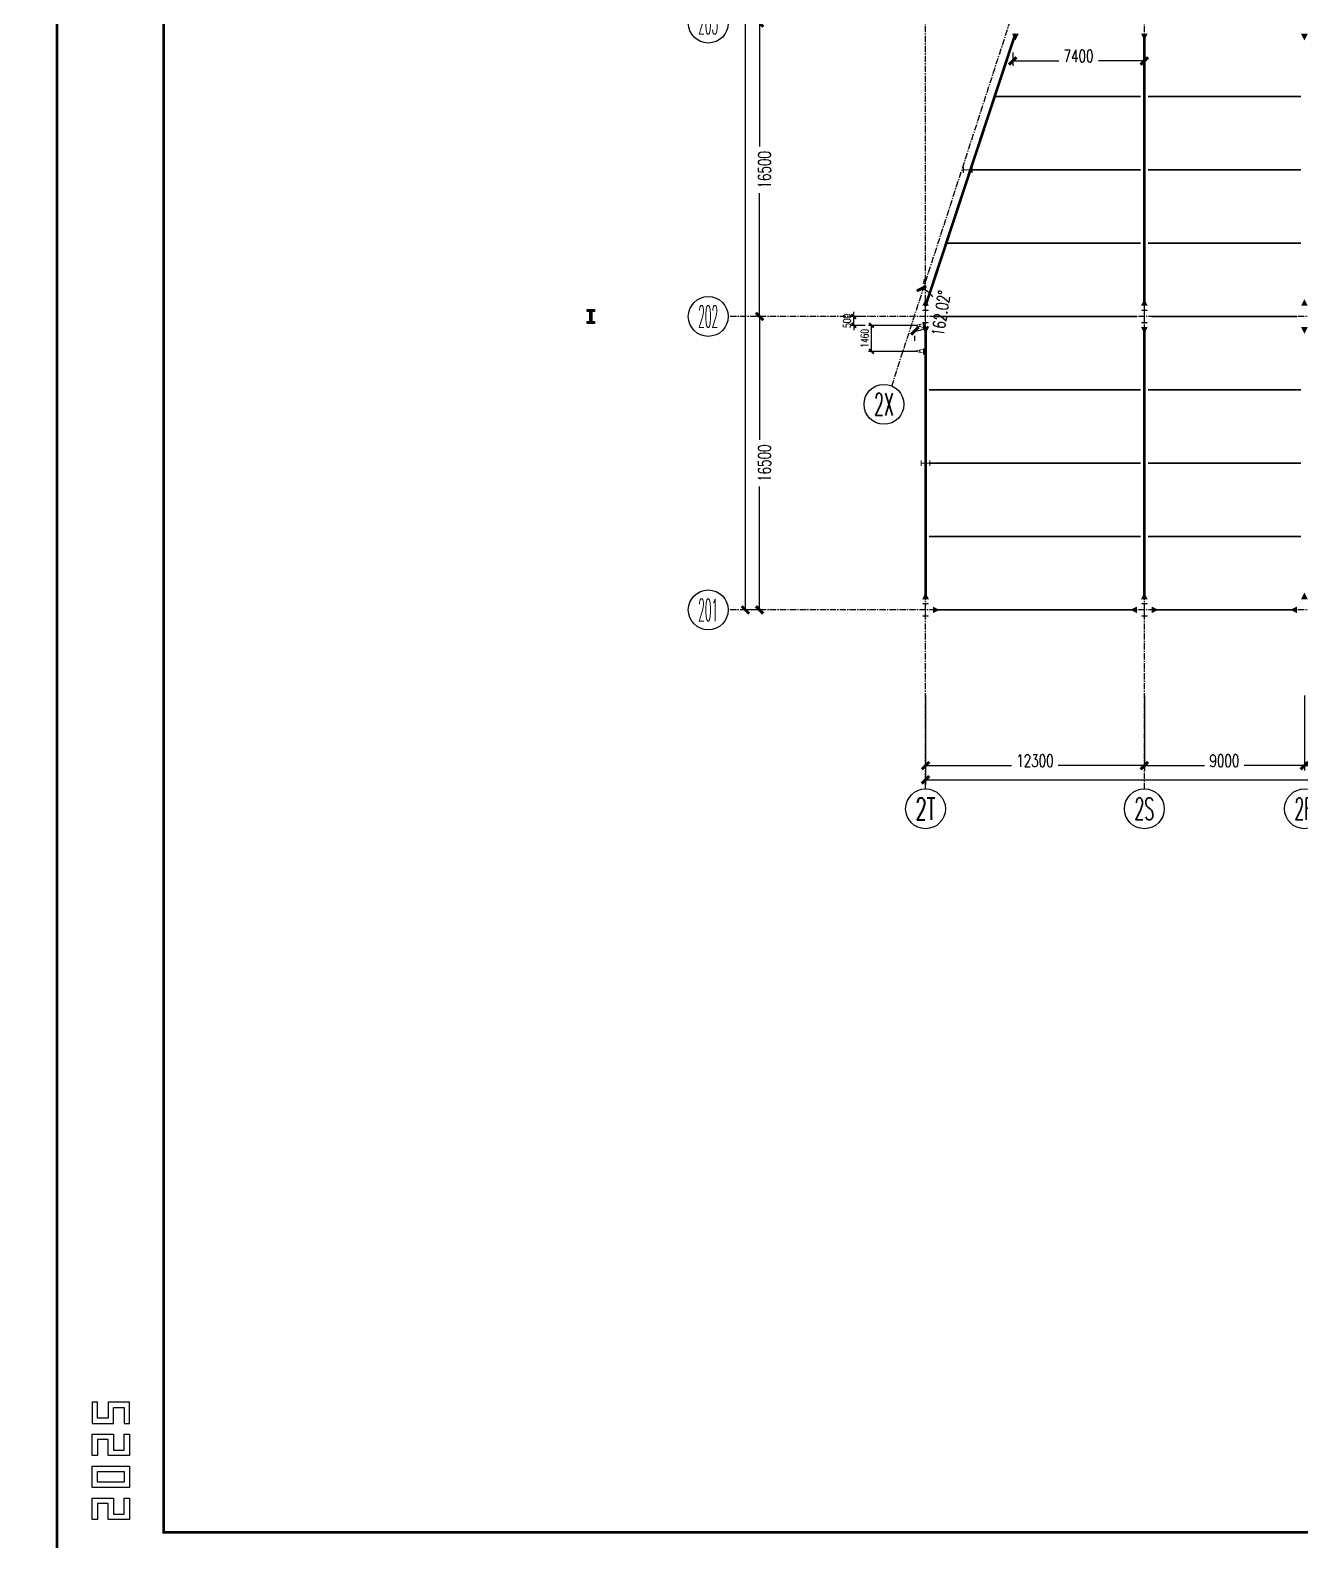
# Model space of a CAD drawing. Extents: x 782294 to 1727252, y -631030 to 17645.
# Drawn here: x 1473377 to 1544859, y -450292 to -365288 of the extents above; entities that cross this region are included whole.
import ezdxf
from ezdxf.enums import TextEntityAlignment as Align

# ---------------------------------------------------------------- set-up
doc = ezdxf.new("R2010")
doc.units = 0
doc.linetypes.add('__DASH', pattern=[0.35, 0.25, -0.1])
doc.linetypes.add('CENTER', pattern=[2, 1.25, -0.25, 0.25, -0.25])
doc.layers.get('Defpoints').update_dxf_attribs({"color": 210})
for name, color, linetype in [('!ZN1-标注-173', 173, 'Continuous'), ('!ZN3-铝板幕墙-3', 3, 'Continuous'), ('!ZN5-钢材投影-40', 40, 'Continuous'), ('!ZN5-钢材断面-2', 2, 'Continuous'), ('0-cxFrame', 155, 'Continuous'), ('30预埋件', 30, 'Continuous'), ('3符号', 3, 'Continuous'), ('A-HATCH-2', 251, 'Continuous'), ('AS-COLN', 6, 'Continuous'), ('DIM', 173, 'Continuous'), ('DOTE', 1, 'CENTER'), ('结构轮廓线', 1, 'Continuous')]:
    doc.layers.add(name, color=color, linetype=linetype)
for name, color, linetype, lineweight in [('0-cxText', 131, 'Continuous', 25), ('S-bea', 40, 'Continuous', 0), ('S-col', 2, 'Continuous', 0), ('柱间支撑', 6, 'CENTER', 0), ('梁', 4, 'Continuous', 18), ('细线', 11, 'Continuous', 9)]:
    doc.layers.add(name, color=color, linetype=linetype, lineweight=lineweight)
doc.styles.add('_TCH_AXIS', font='COMPLEX', dxfattribs={"bigfont": 'GBCBIG'})
doc.styles.add('cx_tuming', font='simhei.ttf')
doc.styles.add('cx_tuqian1', font='')
doc.styles.add('DHTEXT-1', font='romans.shx', dxfattribs={"width": 0.7, "bigfont": 'chinese.shx'})
doc.styles.add('黑体', font='simhei.ttf', dxfattribs={"height": 12})
doc.styles.get('cx_tuqian1').set_extended_font_data('SimSun')
doc.dimstyles.new('ZN175', dxfattribs={"dimscale": 175, "dimtxt": 2.5, "dimasz": 1.5, "dimexe": 1, "dimexo": 2, "dimgap": 0.9, "dimtad": 1, "dimdec": 0, "dimdsep": 46, "dimtxsty": 'DHTEXT-1', "dimblk": 'ARCHTICK', "dimcen": 2.5, "dimclrd": 173, "dimclre": 173, "dimclrt": 7, "dimazin": 2, "dimtfac": 1, "dimtdec": 0, "dimtix": 1, "dimtmove": 2, "dimatfit": 3, "dimfxl": 0, "dimtolj": 1, "dimtzin": 0, "dimarcsym": 0})
doc.dimstyles.new('ZN280', dxfattribs={"dimscale": 280, "dimtxt": 2.5, "dimasz": 1.5, "dimexe": 1, "dimexo": 2, "dimgap": 0.9, "dimtad": 1, "dimdec": 0, "dimdsep": 46, "dimtxsty": 'DHTEXT-1', "dimblk": 'ARCHTICK', "dimcen": 2.5, "dimclrd": 173, "dimclre": 173, "dimclrt": 7, "dimazin": 2, "dimtfac": 1, "dimtdec": 0, "dimtix": 1, "dimtmove": 2, "dimatfit": 3, "dimfxl": 0, "dimarcsym": 0})

# ---------------------------------------------------------------- blocks, each defined once
blk = doc.blocks.new('TK22.A1 L(Dragon)')
at = {"layer": '0-cxFrame', "color": 7, "const_width": 0.5}
blk.add_lwpolyline([(0, 0), (-841, 0), (-841, 594), (0, 594)], close=True, dxfattribs=at)
at = {"layer": '0-cxFrame', "const_width": 0.5}
blk.add_lwpolyline([(-80, 10), (-821, 10), (-821, 584), (-80, 584)], close=True, dxfattribs=at)
at = {"layer": 'Defpoints', "color": 2}
for points in [[(-833.37, 34.37), (-834.37, 34.37), (-834.37, 30.37), (-830.37, 30.37), (-830.37, 33.37), (-828.37, 33.37), (-828.37, 30.37), (-827.37, 30.37), (-827.37, 34.37), (-831.37, 34.37), (-831.37, 31.37), (-833.37, 31.37), (-833.37, 34.37)], [(-833.37, 24.37), (-834.37, 24.37), (-834.37, 28.37), (-830.37, 28.37), (-830.37, 25.37), (-828.37, 25.37), (-828.37, 28.37), (-827.37, 28.37), (-827.37, 24.37), (-831.37, 24.37), (-831.37, 27.37), (-833.37, 27.37), (-833.37, 24.37)], [(-833.37, 12.37), (-834.37, 12.37), (-834.37, 16.37), (-830.37, 16.37), (-830.37, 13.37), (-828.37, 13.37), (-828.37, 16.37), (-827.37, 16.37), (-827.37, 12.37), (-831.37, 12.37), (-831.37, 15.37), (-833.37, 15.37), (-833.37, 12.37)]]:
    blk.add_lwpolyline(points, dxfattribs=at)
for points in [[(-834.37, 18.37), (-834.37, 22.37), (-827.37, 22.37), (-827.37, 18.37)], [(-833.37, 19.37), (-833.37, 21.37), (-828.37, 21.37), (-828.37, 19.37)]]:
    blk.add_lwpolyline(points, close=True, dxfattribs=at)
at = {"style": '黑体', "flags": 4}
blk.add_attdef('图幅', text='', height=3.3, dxfattribs=at).set_placement((-40, 3), align=Align.RIGHT)
at = {"layer": '0-cxText', "flags": 4}
for tag, height, style, p in [('建设单位', 3.5, 'cx_tuming', (-45, 240)), ('项目名称', 3.5, 'cx_tuming', (-45, 210)), ('子项名称', 3.5, 'cx_tuming', (-45, 180)), ('工程编号', 3.3, 'cx_tuqian1', (-35, 165)), ('图名1', 3.5, 'cx_tuming', (-45, 87)), ('图名2', 3.5, 'cx_tuming', (-45, 79)), ('图名3', 3.5, 'cx_tuming', (-45, 71)), ('出图日期', 3.3, 'cx_tuqian1', (-39, 60)), ('专业', 3.3, 'cx_tuqian1', (-55, 52)), ('图号', 3.3, 'cx_tuqian1', (-55, 44)), ('版次', 3.3, 'cx_tuqian1', (-20, 44))]:
    blk.add_attdef(tag, text='', height=height, dxfattribs=dict(at, style=style)).set_placement(p, align=Align.MIDDLE)
at = {"layer": 'Defpoints', "color": 6, "flags": 4}
for tag, height, style, p in [('tufu', 3.3, '黑体', (-12, 12)), ('dwfname', 4, 'cx_tuqian1', (-80, 3))]:
    blk.add_attdef(tag, text='', height=height, dxfattribs=dict(at, style=style)).set_placement(p, align=Align.RIGHT)
blk = doc.blocks.new('_ArchTick')
at = {"color": 0, "linetype": 'ByBlock', "const_width": 0.4}
blk.add_lwpolyline([(-0.5, -0.5), (0.5, 0.5)], dxfattribs=at)
blk = doc.blocks.new('*D1429')
at = {"layer": 'Defpoints', "color": 0, "ltscale": 2800, "transparency": 16777216}
for p in [(4900, 31910), (12300, 31910), (12300, 30872)]:
    blk.add_point(p, dxfattribs=at)
at = {"layer": 'DIM', "color": 173, "linetype": 'ByBlock', "lineweight": -2, "ltscale": 2800, "transparency": 16777216}
for p, q in [((4900, 31350), (4900, 30592)), ((4900, 30872), (7485, 30872)), ((12300, 30872), (9715, 30872)), ((12300, 31350), (12300, 30592))]:
    blk.add_line(p, q, dxfattribs=at)
at = {"layer": 'DIM', "color": 173, "lineweight": -2, "ltscale": 2800, "transparency": 16777216, "xscale": 420, "yscale": 420, "zscale": 420, "rotation": 180}
blk.add_blockref('_ArchTick', (4900, 30872), dxfattribs=at)
at = {"layer": 'DIM', "color": 173, "lineweight": -2, "ltscale": 2800, "transparency": 16777216, "xscale": 420, "yscale": 420, "zscale": 420}
blk.add_blockref('_ArchTick', (12300, 30872), dxfattribs=at)
at = {"layer": 'DIM', "color": 7, "ltscale": 2800, "transparency": 16777216, "insert": (8600, 31147), "char_height": 700, "attachment_point": 5, "style": 'DHTEXT-1'}
blk.add_mtext('7400', dxfattribs=at)
blk = doc.blocks.new('*D1430')
at = {"layer": 'Defpoints', "color": 0, "ltscale": 2800, "transparency": 16777216}
for p in [(-224, 18074), (-600, 16916), (385, 16200), (-600, 15698)]:
    blk.add_point(p, dxfattribs=at)
at = {"layer": 'DIM', "color": 173, "linetype": 'ByBlock', "lineweight": -2, "ltscale": 2800, "transparency": 16777216}
for p, q in [((-51, 18607), (-138, 18340)), ((-600, 15138), (-600, 15418))]:
    blk.add_line(p, q, dxfattribs=at)
for start, end in [(34.0058, 72.02371), (270, 308.01791)]:
    blk.add_arc((-600, 16916), 1218, start, end, dxfattribs=at)
at = {"layer": 'DIM', "color": 173, "lineweight": -2, "ltscale": 2800, "transparency": 16777216, "xscale": 420, "yscale": 420, "zscale": 420}
for p, rotation in [((-224, 18074), 162.0237134182068), ((-600, 15698), 180)]:
    blk.add_blockref('_ArchTick', p, dxfattribs=dict(at, rotation=rotation))
at = {"layer": 'DIM', "color": 7, "ltscale": 2800, "transparency": 16777216, "insert": (874, 16683), "char_height": 700, "attachment_point": 5, "rotation": 81.01186, "style": 'DHTEXT-1'}
blk.add_mtext('162.02°', dxfattribs=at)
blk = doc.blocks.new('*D1431')
at = {"layer": 'Defpoints', "color": 0, "ltscale": 2800, "transparency": 16777216}
for p in [(-8506, 16500), (-9328, 0), (-8506, 0)]:
    blk.add_point(p, dxfattribs=at)
at = {"layer": 'DIM', "color": 173, "linetype": 'ByBlock', "lineweight": -2, "ltscale": 2800, "transparency": 16777216}
for p, q in [((-9066, 16500), (-9608, 16500)), ((-9328, 16500), (-9328, 9564)), ((-9328, 0), (-9328, 6936)), ((-9066, 0), (-9608, 0))]:
    blk.add_line(p, q, dxfattribs=at)
at = {"layer": 'DIM', "color": 173, "lineweight": -2, "ltscale": 2800, "transparency": 16777216, "xscale": 420, "yscale": 420, "zscale": 420}
for p, rotation in [((-9328, 16500), 90), ((-9328, 0), 270)]:
    blk.add_blockref('_ArchTick', p, dxfattribs=dict(at, rotation=rotation))
at = {"layer": 'DIM', "color": 7, "ltscale": 2800, "transparency": 16777216, "insert": (-9053, 8250), "char_height": 700, "attachment_point": 5, "rotation": 90, "style": 'DHTEXT-1'}
blk.add_mtext('16500', dxfattribs=at)
blk = doc.blocks.new('*D1432')
at = {"layer": 'Defpoints', "color": 0, "ltscale": 2800, "transparency": 16777216}
for p in [(-8506, 33000), (-9328, 16500), (-8506, 16500)]:
    blk.add_point(p, dxfattribs=at)
at = {"layer": 'DIM', "color": 173, "linetype": 'ByBlock', "lineweight": -2, "ltscale": 2800, "transparency": 16777216}
for p, q in [((-9066, 33000), (-9608, 33000)), ((-9328, 33000), (-9328, 26064)), ((-9328, 16500), (-9328, 23436)), ((-9066, 16500), (-9608, 16500))]:
    blk.add_line(p, q, dxfattribs=at)
at = {"layer": 'DIM', "color": 173, "lineweight": -2, "ltscale": 2800, "transparency": 16777216, "xscale": 420, "yscale": 420, "zscale": 420}
for p, rotation in [((-9328, 33000), 90), ((-9328, 16500), 270)]:
    blk.add_blockref('_ArchTick', p, dxfattribs=dict(at, rotation=rotation))
at = {"layer": 'DIM', "color": 7, "ltscale": 2800, "transparency": 16777216, "insert": (-9053, 24750), "char_height": 700, "attachment_point": 5, "rotation": 90, "style": 'DHTEXT-1'}
blk.add_mtext('16500', dxfattribs=at)
blk = doc.blocks.new('*D1436')
at = {"layer": 'Defpoints', "color": 0, "ltscale": 2800, "transparency": 16777216}
for p in [(0, -4250), (12300, -4250), (12300, -8759)]:
    blk.add_point(p, dxfattribs=at)
at = {"layer": 'DIM', "color": 173, "linetype": 'ByBlock', "lineweight": -2, "ltscale": 2800, "transparency": 16777216}
for p, q in [((0, -4810), (0, -9039)), ((12300, -4810), (12300, -9039)), ((0, -8759), (4836, -8759)), ((12300, -8759), (7464, -8759))]:
    blk.add_line(p, q, dxfattribs=at)
at = {"layer": 'DIM', "color": 173, "lineweight": -2, "ltscale": 2800, "transparency": 16777216, "xscale": 420, "yscale": 420, "zscale": 420, "rotation": 180}
blk.add_blockref('_ArchTick', (0, -8759), dxfattribs=at)
at = {"layer": 'DIM', "color": 173, "lineweight": -2, "ltscale": 2800, "transparency": 16777216, "xscale": 420, "yscale": 420, "zscale": 420}
blk.add_blockref('_ArchTick', (12300, -8759), dxfattribs=at)
at = {"layer": 'DIM', "color": 7, "ltscale": 2800, "transparency": 16777216, "insert": (6150, -8484), "char_height": 700, "attachment_point": 5, "style": 'DHTEXT-1'}
blk.add_mtext('12300', dxfattribs=at)
blk = doc.blocks.new('*D1437')
at = {"layer": 'Defpoints', "color": 0, "ltscale": 2800, "transparency": 16777216}
for p in [(12300, -4250), (21300, -4250), (21300, -8759)]:
    blk.add_point(p, dxfattribs=at)
at = {"layer": 'DIM', "color": 173, "linetype": 'ByBlock', "lineweight": -2, "ltscale": 2800, "transparency": 16777216}
for p, q in [((12300, -4810), (12300, -9039)), ((21300, -4810), (21300, -9039)), ((12300, -8759), (15685, -8759)), ((21300, -8759), (17915, -8759))]:
    blk.add_line(p, q, dxfattribs=at)
at = {"layer": 'DIM', "color": 173, "lineweight": -2, "ltscale": 2800, "transparency": 16777216, "xscale": 420, "yscale": 420, "zscale": 420, "rotation": 180}
blk.add_blockref('_ArchTick', (12300, -8759), dxfattribs=at)
at = {"layer": 'DIM', "color": 173, "lineweight": -2, "ltscale": 2800, "transparency": 16777216, "xscale": 420, "yscale": 420, "zscale": 420}
blk.add_blockref('_ArchTick', (21300, -8759), dxfattribs=at)
at = {"layer": 'DIM', "color": 7, "ltscale": 2800, "transparency": 16777216, "insert": (16800, -8484), "char_height": 700, "attachment_point": 5, "style": 'DHTEXT-1'}
blk.add_mtext('9000', dxfattribs=at)
blk = doc.blocks.new('*D1438')
at = {"layer": 'Defpoints', "color": 0, "ltscale": 2800, "transparency": 16777216}
for p in [(21300, -4250), (30300, -4250), (30300, -8759)]:
    blk.add_point(p, dxfattribs=at)
at = {"layer": 'DIM', "color": 173, "linetype": 'ByBlock', "lineweight": -2, "ltscale": 2800, "transparency": 16777216}
for p, q in [((21300, -4810), (21300, -9039)), ((30300, -4810), (30300, -9039)), ((21300, -8759), (24685, -8759)), ((30300, -8759), (26915, -8759))]:
    blk.add_line(p, q, dxfattribs=at)
at = {"layer": 'DIM', "color": 173, "lineweight": -2, "ltscale": 2800, "transparency": 16777216, "xscale": 420, "yscale": 420, "zscale": 420, "rotation": 180}
blk.add_blockref('_ArchTick', (21300, -8759), dxfattribs=at)
at = {"layer": 'DIM', "color": 173, "lineweight": -2, "ltscale": 2800, "transparency": 16777216, "xscale": 420, "yscale": 420, "zscale": 420}
blk.add_blockref('_ArchTick', (30300, -8759), dxfattribs=at)
at = {"layer": 'DIM', "color": 7, "ltscale": 2800, "transparency": 16777216, "insert": (25800, -8484), "char_height": 700, "attachment_point": 5, "style": 'DHTEXT-1'}
blk.add_mtext('9000', dxfattribs=at)
blk = doc.blocks.new('*D1427')
at = {"layer": 'Defpoints', "color": 0, "ltscale": 2800, "transparency": 16777216}
for p in [(0, -4350), (156300, -4350), (156300, -9559)]:
    blk.add_point(p, dxfattribs=at)
at = {"layer": 'DIM', "color": 173, "linetype": 'ByBlock', "lineweight": -2, "ltscale": 2800, "transparency": 16777216}
for p, q in [((0, -4910), (0, -9839)), ((156300, -4910), (156300, -9839)), ((0, -9559), (76553, -9559)), ((156300, -9559), (79647, -9559))]:
    blk.add_line(p, q, dxfattribs=at)
at = {"layer": 'DIM', "color": 173, "lineweight": -2, "ltscale": 2800, "transparency": 16777216, "xscale": 420, "yscale": 420, "zscale": 420, "rotation": 180}
blk.add_blockref('_ArchTick', (0, -9559), dxfattribs=at)
at = {"layer": 'DIM', "color": 173, "lineweight": -2, "ltscale": 2800, "transparency": 16777216, "xscale": 420, "yscale": 420, "zscale": 420}
blk.add_blockref('_ArchTick', (156300, -9559), dxfattribs=at)
at = {"layer": 'DIM', "color": 7, "ltscale": 2800, "transparency": 16777216, "insert": (78100, -9284), "char_height": 700, "attachment_point": 5, "style": 'DHTEXT-1'}
blk.add_mtext('156300', dxfattribs=at)
blk = doc.blocks.new('*D1472')
at = {"layer": 'Defpoints', "color": 0, "ltscale": 2800, "transparency": 16777216}
for p in [(-8606, 82500), (-10128, 0), (-8606, 0)]:
    blk.add_point(p, dxfattribs=at)
at = {"layer": 'DIM', "color": 173, "linetype": 'ByBlock', "lineweight": -2, "ltscale": 2800, "transparency": 16777216}
for p, q in [((-9166, 82500), (-10408, 82500)), ((-10128, 82500), (-10128, 42599)), ((-10128, 0), (-10128, 39901)), ((-9166, 0), (-10408, 0))]:
    blk.add_line(p, q, dxfattribs=at)
at = {"layer": 'DIM', "color": 173, "lineweight": -2, "ltscale": 2800, "transparency": 16777216, "xscale": 420, "yscale": 420, "zscale": 420}
for p, rotation in [((-10128, 82500), 90), ((-10128, 0), 270)]:
    blk.add_blockref('_ArchTick', p, dxfattribs=dict(at, rotation=rotation))
at = {"layer": 'DIM', "color": 7, "ltscale": 2800, "transparency": 16777216, "insert": (-9853, 41250), "char_height": 700, "attachment_point": 5, "rotation": 90, "style": 'DHTEXT-1'}
blk.add_mtext('82500', dxfattribs=at)
blk = doc.blocks.new('卓越-轴号')
blk.add_circle((0, 0), 4)
at = {"color": 0, "style": '_TCH_AXIS', "width": 1.041667, "flags": 8}
blk.add_attdef('A', text='', height=4.48, dxfattribs=at).set_placement((-2, -2.24), (2, -2.24), align=Align.FIT)
blk = doc.blocks.new('*D1582')
at = {"layer": 'Defpoints', "color": 0, "ltscale": 1750, "transparency": 16777216}
for p in [(1520668, -381886), (1523594, -381886), (1523594, -383346)]:
    blk.add_point(p, dxfattribs=at)
at = {"layer": 'DIM', "color": 173, "linetype": 'ByBlock', "lineweight": -2, "ltscale": 1750, "transparency": 16777216}
for p, q in [((1523244, -381886), (1520493, -381886)), ((1520668, -383346), (1520668, -381886)), ((1523244, -383346), (1520493, -383346))]:
    blk.add_line(p, q, dxfattribs=at)
at = {"layer": 'DIM', "color": 173, "lineweight": -2, "ltscale": 1750, "transparency": 16777216, "xscale": 262.5, "yscale": 262.5, "zscale": 262.5}
for p, rotation in [((1520668, -381886), 90), ((1520668, -383346), 270)]:
    blk.add_blockref('_ArchTick', p, dxfattribs=dict(at, rotation=rotation))
at = {"layer": 'DIM', "color": 7, "ltscale": 1750, "transparency": 16777216, "insert": (1520291, -382616), "char_height": 437.5, "attachment_point": 5, "rotation": 90, "style": 'DHTEXT-1'}
blk.add_mtext('\\A1;1460', dxfattribs=at)
blk = doc.blocks.new('20250902091300')
at = {"layer": '细线', "ltscale": 30}
h = blk.add_hatch(color=8, dxfattribs=at)
h.dxf.hatch_style = 1
h.paths.add_polyline_path([(-131, 109), (-131, 121), (-119, 121)])
h = blk.add_hatch(color=8, dxfattribs=at)
h.dxf.hatch_style = 1
h.paths.add_polyline_path([(-131, 34), (-131, 22), (-119, 22)])
h = blk.add_hatch(color=8, dxfattribs=at)
h.dxf.hatch_style = 1
h.paths.add_polyline_path([(131, 109), (131, 121), (119, 121)])
h = blk.add_hatch(color=8, dxfattribs=at)
h.dxf.hatch_style = 1
h.paths.add_polyline_path([(131, 34), (131, 22), (119, 22)])
at = {"layer": '!ZN5-钢材断面-2'}
for p, q in [((-150, 22), (150, 22)), ((-150, 10), (-150, 22)), ((-150, 10), (150, 10)), ((-131, 121), (-131, 22)), ((-119, 121), (-119, 22)), ((119, 121), (119, 22)), ((131, 121), (131, 22)), ((150, 10), (150, 22))]:
    blk.add_line(p, q, dxfattribs=at)
at = {"ltscale": 30}
for points in [[(-131, 109), (-131, 121), (-119, 121)], [(-131, 34), (-131, 22), (-119, 22)], [(131, 109), (131, 121), (119, 121)], [(131, 34), (131, 22), (119, 22)]]:
    blk.add_lwpolyline(points, close=True, dxfattribs=at)
blk = doc.blocks.new('20250903081440')
at = {"ltscale": 50, "rotation": 180}
blk.add_blockref('20250902091300', (0, 10), dxfattribs=at)
at = {"layer": '30预埋件', "style": 'DHTEXT-1', "text_generation_flag": 6, "width": 0.55}
blk.add_attdef('B', (-105, 65), '', height=450, rotation=180, dxfattribs=at)
blk = doc.blocks.new('20250903112226')
at = {"layer": '!ZN5-钢材投影-40', "ltscale": 0.3}
blk.add_lwpolyline([(-338, 0), (338, 0), (338, -12), (-338, -12)], close=True, dxfattribs=at)
at = {"layer": '!ZN5-钢材断面-2', "linetype": '__DASH', "ltscale": 100}
for points in [[(-144, -12), (-132, -12), (-132, -136), (-144, -136)], [(132, -12), (144, -12), (144, -136), (132, -136)]]:
    blk.add_lwpolyline(points, close=True, dxfattribs=at)
blk = doc.blocks.new('20250903112404')
at = {"ltscale": 500, "rotation": 270}
blk.add_blockref('20250903112226', (0, 0), dxfattribs=at)
at = {"layer": '30预埋件', "style": 'DHTEXT-1', "text_generation_flag": 6, "width": 0.55}
blk.add_attdef('B', (15, 105), '', height=450, rotation=90, dxfattribs=at)
blk = doc.blocks.new('20250903095110')
at = {"ltscale": 1750}
for p, rotation in [((156415, 75410), 270), ((156415, 73950), 270), ((156415, 72750), 270), ((156415, 71400), 270), ((156415, 70050), 270), ((156415, 68700), 270), ((156415, 67350), 270), ((156415, 64650), 270), ((156415, 63300), 270), ((156415, 61950), 270), ((156415, 60600), 270), ((156415, 59250), 270), ((156415, 58050), 270), ((156415, 56590), 270), ((156415, 40950), 270), ((156415, 39750), 270), ((156415, 38400), 270), ((156415, 37050), 270), ((156415, 35700), 270), ((156415, 34350), 270), ((156415, 31650), 270), ((156415, 30300), 270), ((156415, 28950), 270), ((156415, 27600), 270), ((156415, 26250), 270), ((156415, 25050), 270), ((156415, 23550), 270), ((156415, 22200), 270), ((156415, 20850), 270), ((156415, 19500), 270), ((156415, 18190), 270), ((-115, 16000), 90), ((-115, 14540), 90)]:
    blk.add_blockref('20250903081440', p, dxfattribs=dict(at, rotation=rotation)).add_auto_attribs({'B': 'A'})
at = {"ltscale": 500}
for p in [(156440, 66000), (156440, 33000)]:
    blk.add_blockref('20250903112404', p, dxfattribs=at).add_auto_attribs({'B': 'B'})
blk = doc.blocks.new('20250904110635')
at = {"ltscale": 500}
blk.add_blockref('20250903095110', (0, 0), dxfattribs=at)
at = {"ltscale": 1750}
ref = blk.add_blockref('20250903081440', (102600, -125), dxfattribs=dict(at, xscale=-1, rotation=180))
ref.add_attrib('B', 'A', (102495, -640), dxfattribs={"layer": '30预埋件', "height": 450, "rotation": 180, "style": 'DHTEXT-1', "text_generation_flag": 6, "width": 0.55})
blk = doc.blocks.new('*D1583')
at = {"layer": '!ZN1-标注-173', "color": 173, "linetype": 'ByBlock', "lineweight": -2, "ltscale": 1750, "transparency": 16777216}
for p, q in [((1520318, -381386), (1519498, -381386)), ((1519673, -381386), (1519673, -381123)), ((1519673, -381886), (1519673, -381386)), ((1520318, -381886), (1519498, -381886)), ((1519673, -381886), (1519673, -382148))]:
    blk.add_line(p, q, dxfattribs=at)
at = {"layer": 'Defpoints', "color": 0, "ltscale": 1750, "transparency": 16777216}
for p in [(1519673, -381386), (1520668, -381386), (1520668, -381886)]:
    blk.add_point(p, dxfattribs=at)
at = {"layer": '!ZN1-标注-173', "color": 173, "lineweight": -2, "ltscale": 1750, "transparency": 16777216, "xscale": 262.5, "yscale": 262.5, "zscale": 262.5}
for p, rotation in [((1519673, -381386), 270), ((1519673, -381886), 90)]:
    blk.add_blockref('_ArchTick', p, dxfattribs=dict(at, rotation=rotation))
at = {"layer": '!ZN1-标注-173', "color": 7, "ltscale": 1750, "transparency": 16777216, "insert": (1519297, -381636), "char_height": 437.5, "attachment_point": 5, "rotation": 90, "style": 'DHTEXT-1'}
blk.add_mtext('\\A1;500', dxfattribs=at)
blk = doc.blocks.new('20250922150304')
at = {"layer": 'S-col'}
blk.add_lwpolyline([(-195790, 766820), (-195490, 766820), (-195490, 766808), (-195636, 766808), (-195636, 766132), (-195490, 766132), (-195490, 766120), (-195790, 766120), (-195790, 766132), (-195644, 766132), (-195644, 766808), (-195790, 766808)], close=True, dxfattribs=at)
blk = doc.blocks.new('A$C8dd50a3e')
at = {"layer": 'S-bea', "const_width": 150}
for points in [[(0, 17100), (5050, 32400)], [(12300, 32400), (12300, 17100)], [(0, 15900), (0, 600)], [(12300, 15900), (12300, 600)]]:
    blk.add_lwpolyline(points, dxfattribs=at)
at = {"layer": 'S-bea'}
for points in [[(5050, 32400, 375, 0, 0), (5050, 32025, 375, 0, 0)], [(12300, 32400, 375, 0, 0), (12300, 32025, 375, 0, 0)], [(21300, 32400, 375, 0, 0), (21300, 32025, 375, 0, 0)], [(0, 17100, 375, 0, 0), (0, 17475, 375, 0, 0)], [(12300, 17100, 375, 0, 0), (12300, 17475, 375, 0, 0)], [(21300, 17100, 375, 0, 0), (21300, 17475, 375, 0, 0)], [(0, 15900, 375, 0, 0), (0, 15525, 375, 0, 0)], [(12300, 15900, 375, 0, 0), (12300, 15525, 375, 0, 0)], [(21300, 15900, 375, 0, 0), (21300, 15525, 375, 0, 0)], [(0, 600, 375, 0, 0), (0, 975, 375, 0, 0)], [(12300, 600, 375, 0, 0), (12300, 975, 375, 0, 0)], [(21300, 600, 375, 0, 0), (21300, 975, 375, 0, 0)], [(415, 0, 375, 0, 0), (790, 0, 375, 0, 0)], [(11885, 0, 375, 0, 0), (11510, 0, 375, 0, 0)], [(12715, 0, 375, 0, 0), (13090, 0, 375, 0, 0)], [(20885, 0, 375, 0, 0), (20510, 0, 375, 0, 0)]]:
    blk.add_lwpolyline(points, format="xyseb", dxfattribs=at)
at = {"layer": 'S-col'}
for points in [[(2617, 24600), (2617, 24900), (2605, 24900), (2605, 24754), (2129, 24754), (2129, 24900), (2117, 24900), (2117, 24600), (2129, 24600), (2129, 24746), (2605, 24746), (2605, 24600)], [(250, 8100), (250, 8400), (238, 8400), (238, 8254), (-238, 8254), (-238, 8400), (-250, 8400), (-250, 8100), (-238, 8100), (-238, 8246), (238, 8246), (238, 8100)]]:
    blk.add_lwpolyline(points, close=True, dxfattribs=at)
at = {"layer": '柱间支撑', "linetype": 'Continuous', "const_width": 100}
for points in [[(3887, 28875), (12100, 28875)], [(12500, 28875), (21100, 28875)], [(2617, 24750), (12100, 24750)], [(12500, 24750), (21100, 24750)], [(1163, 20625), (12100, 20625)], [(12500, 20625), (21100, 20625)], [(200, 12375), (12100, 12375)], [(12500, 12375), (21100, 12375)], [(200, 8250), (12100, 8250)], [(12500, 8250), (21100, 8250)], [(200, 4125), (12100, 4125)], [(12500, 4125), (21100, 4125)]]:
    blk.add_lwpolyline(points, dxfattribs=at)
at = {"layer": '梁', "linetype": 'Continuous', "const_width": 100}
for points in [[(415, 16500), (11885, 16500)], [(12715, 16500), (20885, 16500)], [(415, 0), (11885, 0)], [(12715, 0), (20885, 0)]]:
    blk.add_lwpolyline(points, dxfattribs=at)
for p in [(195640, -749970), (207940, -749970), (195640, -766470), (207940, -766470)]:
    blk.add_blockref('20250922150304', p)
blk = doc.blocks.new('20250821100646')
at = {"layer": 'DOTE', "ltscale": 280}
for p, q in [((0, -10067.4), (0, 92720)), ((12300, -10067.4), (12300, 92720)), ((165204.2, 16500), (-11095.8, 16500)), ((165204.2, 0), (-11095.8, 0))]:
    blk.add_line(p, q, dxfattribs=at)
blk.add_lwpolyline([(-1898.6, 12589.6), (25799.2, 97954.6)], dxfattribs=at)
at = {"layer": '3符号', "color": 7}
ref = blk.add_blockref('卓越-轴号', (-12215.8, 33000), dxfattribs=dict(at, xscale=280, yscale=280, zscale=280))
ref.add_attrib('A', '203', dxfattribs={"layer": '0', "color": 0, "height": 1254.4, "style": '_TCH_AXIS', "width": 0.347222}).set_placement((-12775.8, 32372.8), (-11655.8, 32372.8), align=Align.FIT)
ref = blk.add_blockref('卓越-轴号', (-12215.8, 16500), dxfattribs=dict(at, xscale=280, yscale=280, zscale=280))
ref.add_attrib('A', '202', dxfattribs={"layer": '0', "color": 0, "height": 1254.4, "style": '_TCH_AXIS', "width": 0.347222}).set_placement((-12775.8, 15872.8), (-11655.8, 15872.8), align=Align.FIT)
ref = blk.add_blockref('卓越-轴号', (-2337.1, 11559), dxfattribs=dict(at, xscale=280, yscale=280, zscale=280))
ref.add_attrib('A', '2X', dxfattribs={"layer": '0', "color": 0, "height": 1254.4, "style": '_TCH_AXIS', "width": 0.493421}).set_placement((-2897.1, 10931.8), (-1777.1, 10931.8), align=Align.FIT)
ref = blk.add_blockref('卓越-轴号', (-12215.8, 0), dxfattribs=dict(at, xscale=280, yscale=280, zscale=280))
ref.add_attrib('A', '201', dxfattribs={"layer": '0', "color": 0, "height": 1254.4, "style": '_TCH_AXIS', "width": 0.382653}).set_placement((-12775.8, -627.2), (-11655.8, -627.2), align=Align.FIT)
ref = blk.add_blockref('卓越-轴号', (0, -11187.4), dxfattribs=dict(at, xscale=280, yscale=280, zscale=280))
ref.add_attrib('A', '2T', dxfattribs={"layer": '0', "color": 0, "height": 1254.4, "style": '_TCH_AXIS', "width": 0.535714}).set_placement((-560, -11814.6), (560, -11814.6), align=Align.FIT)
ref = blk.add_blockref('卓越-轴号', (12300, -11187.4), dxfattribs=dict(at, xscale=280, yscale=280, zscale=280))
ref.add_attrib('A', '2S', dxfattribs={"layer": '0', "color": 0, "height": 1254.4, "style": '_TCH_AXIS', "width": 0.551471}).set_placement((11740, -11814.6), (12860, -11814.6), align=Align.FIT)
ref = blk.add_blockref('卓越-轴号', (21300, -11187.4), dxfattribs=dict(at, xscale=280, yscale=280, zscale=280))
ref.add_attrib('A', '2R', dxfattribs={"layer": '0', "color": 0, "height": 1254.4, "style": '_TCH_AXIS', "width": 0.493421}).set_placement((20740, -11814.6), (21860, -11814.6), align=Align.FIT)
at = {"layer": 'DIM', "ltscale": 2800}
for base, p1, p2, angle, picture, middle in [((-10128.4, 0), (-8606.2, 82500), (-8606.2, 0), 270, '*D1472', (-9853.4, 41250)), ((-9328.4, 16500), (-8506.2, 33000), (-8506.2, 16500), 270, '*D1432', (-9053.4, 24750)), ((12300, 30872.5), (4900, 31910), (12300, 31910), 0, '*D1429', (8600, 31147.5)), ((-9328.4, 0), (-8506.2, 16500), (-8506.2, 0), 270, '*D1431', (-9053.4, 8250)), ((12300, -8758.7), (0, -4250), (12300, -4250), 0, '*D1436', (6150, -8483.7)), ((21300, -8758.7), (12300, -4250), (21300, -4250), 0, '*D1437', (16800, -8483.7)), ((30300, -8758.7), (21300, -4250), (30300, -4250), 0, '*D1438', (25800, -8483.7)), ((156300, -9558.7), (0, -4350), (156300, -4350), 0, '*D1427', (78100, -9283.7))]:
    dim = blk.add_linear_dim(base=base, p1=p1, p2=p2, angle=angle, dimstyle='ZN280', dxfattribs=at)
    dim.commit()
    dim.dimension.update_dxf_attribs({"geometry": picture, "text_midpoint": middle, "dimtype": 129})
dim = blk.add_angular_dim_3p(base=(385.1, 16200.3), center=(-600, 16915.8), p1=(-600, 15698.3), p2=(-224.2, 18073.9), dimstyle='ZN280', dxfattribs=at)
dim.commit()
dim.dimension.update_dxf_attribs({"geometry": '*D1430', "text_midpoint": (874.2, 16682.6), "dimtype": 133})

msp = doc.modelspace()

# ---------------------------------------------------------------- linework, layer by layer
at = {"layer": 'A-HATCH-2'}
msp.add_lwpolyline([(1504689, -380985.7), (1505089, -380985.7), (1505089, -381097.7), (1504943, -381097.7), (1504943, -381673.7), (1505089, -381673.7), (1505089, -381785.7), (1504689, -381785.7), (1504689, -381673.7), (1504835, -381673.7), (1504835, -381097.7), (1504689, -381097.7)], close=True, dxfattribs=at)
at = {"layer": 'AS-COLN'}
msp.add_lwpolyline([(1504739, -381035.7), (1505039, -381035.7), (1505039, -381047.7), (1504893, -381047.7), (1504893, -381723.7), (1505039, -381723.7), (1505039, -381735.7), (1504739, -381735.7), (1504739, -381723.7), (1504885, -381723.7), (1504885, -381047.7), (1504739, -381047.7)], close=True, dxfattribs=at)

# ---------------------------------------------------------------- block references
at = {"layer": '!ZN3-铝板幕墙-3', "ltscale": 1750}
msp.add_blockref('A$C8dd50a3e', (1523709, -397885.7), dxfattribs=at)
at = {"layer": '0-cxFrame', "xscale": 300, "yscale": 300, "zscale": 300}
for p in [(1474876.7, -452755.4), (1727176.7, -452755.4)]:
    msp.add_blockref('TK22.A1 L(Dragon)', p, dxfattribs=at)
at = {"layer": 'DIM', "ltscale": 1500}
msp.add_blockref('20250821100646', (1523709, -397885.7), dxfattribs=at)
at = {"layer": '结构轮廓线', "ltscale": 1750}
msp.add_blockref('20250904110635', (1523709, -397885.7), dxfattribs=at)

# ---------------------------------------------------------------- dimensions: what is measured, and where the dimension line sits
at = {"layer": '!ZN1-标注-173', "ltscale": 1750}
dim = msp.add_linear_dim(base=(1519673.3, -381385.7), p1=(1520667.7, -381885.9), p2=(1520667.7, -381385.7), angle=90, dimstyle='ZN175', dxfattribs=at)
dim.commit()
dim.dimension.update_dxf_attribs({"geometry": '*D1583', "text_midpoint": (1519297, -381635.8)})
at = {"layer": 'DIM', "ltscale": 1750}
dim = msp.add_linear_dim(base=(1520667.7, -381885.9), p1=(1523594, -383345.8), p2=(1523594, -381885.9), angle=90, dimstyle='ZN175', dxfattribs=at)
dim.commit()
dim.dimension.update_dxf_attribs({"geometry": '*D1582', "text_midpoint": (1520291.4, -382615.9)})

doc.saveas('drawing.dxf')
